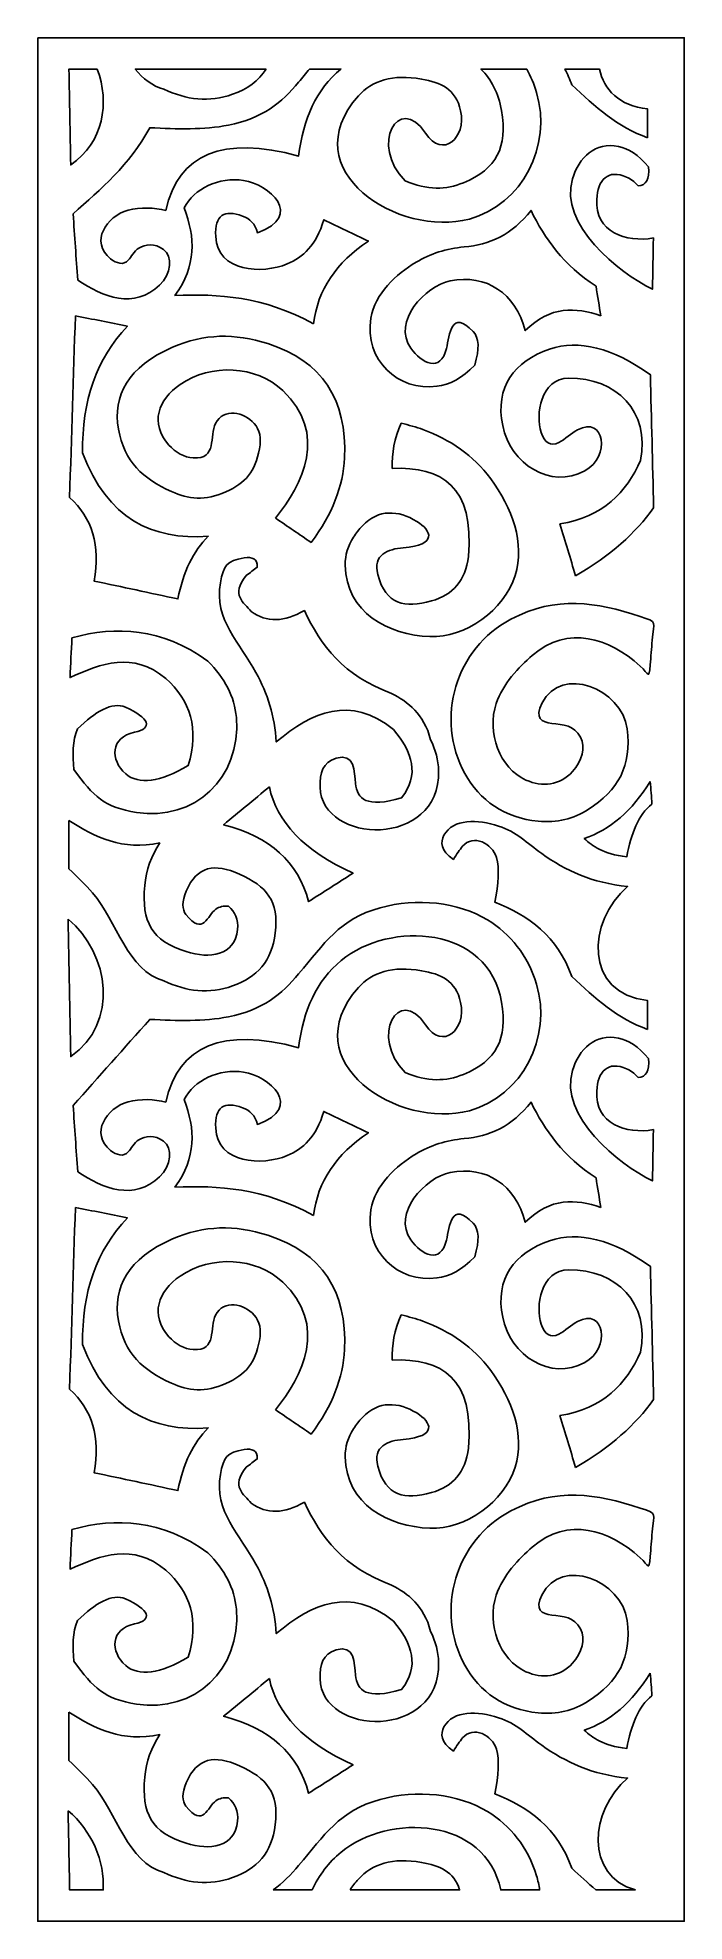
# Model space of a CAD drawing. Header units: centimetres. Extents: x 16.2 to 21.4, y -5.9 to 9.
import ezdxf

# ---------------------------------------------------------------- set-up
doc = ezdxf.new("R2010")
doc.units = ezdxf.units.CM
doc.header["$MEASUREMENT"] = 0
doc.layers.add('layer 1', color=7, linetype='Continuous')

msp = doc.modelspace()

# ---------------------------------------------------------------- linework, layer by layer
at = {"layer": 'layer 1', "color": 250}
for points, knots in [([(16.24366, 9.00077), (16.24366, 9.00077), (21.36186, 9.00077), (21.36186, 9.00077), (21.36186, 9.00077), (21.36186, 9.00077), (21.36186, -5.91307), (21.36186, -5.91307), (21.36186, -5.91307), (21.36186, -5.91307), (16.24366, -5.91307), (16.24366, -5.91307), (16.24366, -5.91307), (16.24366, -5.91307), (16.24366, 9.00077), (16.24366, 9.00077)], [0, 0, 0, 0, 0.2, 0.2, 0.2, 0.2, 0.4, 0.4, 0.4, 0.4, 0.6, 0.6, 0.6, 0.6, 1, 1, 1, 1]), ([(16.71557, 8.75221), (16.81478, 8.48472), (16.76571, 8.17392), (16.5052, 7.99336), (16.5052, 7.99336), (16.5004, 8.24631), (16.49559, 8.49926), (16.49078, 8.75221), (16.49078, 8.75221), (16.49078, 8.75221), (16.71557, 8.75221), (16.71557, 8.75221)], [0, 0, 0, 0, 0.25, 0.25, 0.25, 0.25, 0.5, 0.5, 0.5, 0.5, 1, 1, 1, 1]), ([(17.24039, 7.32349), (17.31342, 7.27315), (17.29968, 7.12886), (17.20815, 7.04063), (17.20815, 7.04063), (17.01119, 6.85077), (16.75784, 6.94489), (16.56029, 7.08192), (16.56029, 7.08192), (16.54822, 7.25646), (16.53614, 7.43099), (16.52405, 7.60553), (16.52405, 7.60553), (16.74313, 7.80283), (16.96836, 7.98901), (17.13108, 8.28808), (17.13108, 8.28808), (17.34827, 8.27619), (17.55893, 8.27055), (17.75273, 8.30809), (17.75273, 8.30809), (18.02655, 8.36112), (18.17471, 8.48952), (18.30924, 8.64776), (18.30924, 8.64776), (18.33983, 8.68375), (18.36839, 8.71861), (18.39594, 8.75221), (18.39594, 8.75221), (18.39594, 8.75221), (18.64354, 8.75221), (18.64354, 8.75221), (18.64354, 8.75221), (18.4491, 8.59141), (18.34587, 8.35862), (18.3089, 8.06368), (18.3089, 8.06368), (17.70837, 8.22634), (17.35805, 8.08297), (17.25793, 7.63358), (17.25793, 7.63358), (17.17005, 7.65413), (17.057, 7.66227), (16.959, 7.63472), (16.959, 7.63472), (16.78991, 7.58718), (16.65271, 7.38314), (16.82049, 7.25027), (16.82049, 7.25027), (16.86602, 7.21421), (16.92192, 7.196), (16.96074, 7.23805), (16.96074, 7.23805), (16.98553, 7.2649), (17.00388, 7.31066), (17.04427, 7.33505), (17.04427, 7.33505), (17.0962, 7.36641), (17.16568, 7.37498), (17.24039, 7.32349)], [0, 0, 0, 0, 0.0625, 0.0625, 0.0625, 0.0625, 0.125, 0.125, 0.125, 0.125, 0.1875, 0.1875, 0.1875, 0.1875, 0.25, 0.25, 0.25, 0.25, 0.3125, 0.3125, 0.3125, 0.3125, 0.375, 0.375, 0.375, 0.375, 0.4375, 0.4375, 0.4375, 0.4375, 0.5, 0.5, 0.5, 0.5, 0.5625, 0.5625, 0.5625, 0.5625, 0.625, 0.625, 0.625, 0.625, 0.6875, 0.6875, 0.6875, 0.6875, 0.75, 0.75, 0.75, 0.75, 0.8125, 0.8125, 0.8125, 0.8125, 0.875, 0.875, 0.875, 0.875, 1, 1, 1, 1]), ([(18.05163, 8.75221), (17.99385, 8.65868), (17.90478, 8.5946), (17.78639, 8.55259), (17.78639, 8.55259), (17.60037, 8.48658), (17.41962, 8.50771), (17.2428, 8.59358), (17.2428, 8.59358), (17.14904, 8.61807), (17.07694, 8.67665), (17.01569, 8.75221), (17.01569, 8.75221), (17.01569, 8.75221), (18.05163, 8.75221), (18.05163, 8.75221)], [0, 0, 0, 0, 0.2, 0.2, 0.2, 0.2, 0.4, 0.4, 0.4, 0.4, 0.6, 0.6, 0.6, 0.6, 1, 1, 1, 1]), ([(20.11493, 8.75221), (20.14651, 8.69541), (20.17262, 8.63368), (20.19227, 8.56717), (20.19227, 8.56717), (20.31694, 8.14497), (20.07932, 7.67927), (19.66026, 7.565), (19.66026, 7.565), (19.10553, 7.41375), (18.25781, 7.94664), (18.78196, 8.53923), (18.78196, 8.53923), (18.89089, 8.66239), (19.05354, 8.71261), (19.28241, 8.67292), (19.28241, 8.67292), (19.43224, 8.64693), (19.55415, 8.59546), (19.59108, 8.4227), (19.59108, 8.4227), (19.63718, 8.207), (19.45114, 8.03801), (19.31241, 8.24524), (19.31241, 8.24524), (19.10015, 8.56229), (18.86985, 8.15312), (19.1515, 7.86733), (19.1515, 7.86733), (19.32591, 7.79201), (19.47785, 7.79553), (19.61461, 7.85234), (19.61461, 7.85234), (19.87726, 7.96145), (19.96391, 8.13197), (19.91499, 8.42363), (19.91499, 8.42363), (19.89185, 8.56162), (19.83333, 8.67029), (19.75231, 8.75221), (19.75231, 8.75221), (19.75231, 8.75221), (20.11493, 8.75221), (20.11493, 8.75221)], [0, 0, 0, 0, 0.08333333, 0.08333333, 0.08333333, 0.08333333, 0.16666667, 0.16666667, 0.16666667, 0.16666667, 0.25, 0.25, 0.25, 0.25, 0.33333333, 0.33333333, 0.33333333, 0.33333333, 0.41666667, 0.41666667, 0.41666667, 0.41666667, 0.5, 0.5, 0.5, 0.5, 0.58333333, 0.58333333, 0.58333333, 0.58333333, 0.66666667, 0.66666667, 0.66666667, 0.66666667, 0.75, 0.75, 0.75, 0.75, 0.83333333, 0.83333333, 0.83333333, 0.83333333, 1, 1, 1, 1]), ([(21.07071, 8.20901), (21.0707, 8.28486), (21.0707, 8.3607), (21.07071, 8.43654), (21.07071, 8.43654), (20.84484, 8.46127), (20.72406, 8.59136), (20.68974, 8.75221), (20.68974, 8.75221), (20.68974, 8.75221), (20.41713, 8.75221), (20.41713, 8.75221), (20.41713, 8.75221), (20.43737, 8.7133), (20.45559, 8.67161), (20.47157, 8.62685), (20.47157, 8.62685), (20.65342, 8.45685), (20.83689, 8.28964), (21.07071, 8.20901)], [0, 0, 0, 0, 0.16666667, 0.16666667, 0.16666667, 0.16666667, 0.33333333, 0.33333333, 0.33333333, 0.33333333, 0.5, 0.5, 0.5, 0.5, 0.66666667, 0.66666667, 0.66666667, 0.66666667, 1, 1, 1, 1]), ([(21.11704, 7.41482), (21.11452, 7.2795), (21.11199, 7.14419), (21.10948, 7.00888), (21.10948, 7.00888), (20.84189, 7.1403), (20.36871, 7.5218), (20.47642, 7.88205), (20.47642, 7.88205), (20.52733, 8.05236), (20.65727, 8.17789), (20.84177, 8.13969), (20.84177, 8.13969), (20.91859, 8.12378), (20.99751, 8.07345), (21.07922, 7.97689), (21.07922, 7.97689), (21.08854, 7.87962), (21.06081, 7.83018), (20.99601, 7.82857), (20.99601, 7.82857), (20.96575, 7.8618), (20.9355, 7.88322), (20.90524, 7.89663), (20.90524, 7.89663), (20.75715, 7.96223), (20.67655, 7.87597), (20.66838, 7.72029), (20.66838, 7.72029), (20.65477, 7.46119), (20.9004, 7.37725), (21.11704, 7.41482)], [0, 0, 0, 0, 0.11111111, 0.11111111, 0.11111111, 0.11111111, 0.22222222, 0.22222222, 0.22222222, 0.22222222, 0.33333333, 0.33333333, 0.33333333, 0.33333333, 0.44444444, 0.44444444, 0.44444444, 0.44444444, 0.55555556, 0.55555556, 0.55555556, 0.55555556, 0.66666667, 0.66666667, 0.66666667, 0.66666667, 0.77777778, 0.77777778, 0.77777778, 0.77777778, 1, 1, 1, 1]), ([(18.42668, 6.73597), (18.46045, 7.00195), (18.60541, 7.22012), (18.86157, 7.39048), (18.86157, 7.39048), (18.74379, 7.44657), (18.62601, 7.50267), (18.50823, 7.55878), (18.50823, 7.55878), (18.44809, 7.35696), (18.34322, 7.26066), (18.21932, 7.20926), (18.21932, 7.20926), (18.02212, 7.12745), (17.66409, 7.14254), (17.65256, 7.42739), (17.65256, 7.42739), (17.64568, 7.59761), (17.71974, 7.64124), (17.86517, 7.58874), (17.86517, 7.58874), (17.92361, 7.56764), (17.96527, 7.52635), (17.98274, 7.45593), (17.98274, 7.45593), (18.35631, 7.5945), (18.0755, 7.83828), (17.87401, 7.86976), (17.87401, 7.86976), (17.67776, 7.90042), (17.47949, 7.80533), (17.40289, 7.65228), (17.40289, 7.65228), (17.49228, 7.42164), (17.50056, 7.191), (17.33041, 6.96037), (17.33041, 6.96037), (17.6749, 6.97198), (18.02638, 6.95478), (18.42668, 6.73597)], [0, 0, 0, 0, 0.09090909, 0.09090909, 0.09090909, 0.09090909, 0.18181818, 0.18181818, 0.18181818, 0.18181818, 0.27272727, 0.27272727, 0.27272727, 0.27272727, 0.36363636, 0.36363636, 0.36363636, 0.36363636, 0.45454545, 0.45454545, 0.45454545, 0.45454545, 0.54545455, 0.54545455, 0.54545455, 0.54545455, 0.63636364, 0.63636364, 0.63636364, 0.63636364, 0.72727273, 0.72727273, 0.72727273, 0.72727273, 0.81818182, 0.81818182, 0.81818182, 0.81818182, 1, 1, 1, 1]), ([(20.701, 6.79811), (20.68839, 6.87617), (20.67578, 6.95423), (20.66317, 7.0323), (20.66317, 7.0323), (20.40829, 7.20038), (20.25538, 7.40792), (20.14879, 7.6334), (20.14879, 7.6334), (19.99858, 7.44023), (19.81746, 7.35937), (19.61851, 7.34353), (19.61851, 7.34353), (19.4795, 7.33247), (19.35206, 7.29005), (19.23835, 7.2229), (19.23835, 7.2229), (19.07801, 7.12823), (18.91571, 6.97583), (18.88168, 6.77957), (18.88168, 6.77957), (18.82464, 6.45065), (19.09831, 6.19856), (19.4037, 6.24061), (19.4037, 6.24061), (19.5033, 6.25432), (19.60289, 6.30165), (19.70249, 6.40778), (19.70249, 6.40778), (19.74238, 6.53626), (19.7383, 6.6254), (19.69023, 6.67521), (19.69023, 6.67521), (19.51646, 6.85528), (19.50393, 6.64805), (19.47906, 6.54103), (19.47906, 6.54103), (19.43331, 6.34418), (19.2826, 6.4219), (19.19722, 6.54199), (19.19722, 6.54199), (19.04776, 6.75223), (19.30946, 7.03596), (19.50873, 7.07499), (19.50873, 7.07499), (19.79776, 7.13161), (20.02315, 6.9779), (20.1034, 6.68101), (20.1034, 6.68101), (20.30261, 6.87923), (20.5018, 6.86799), (20.701, 6.79811)], [0, 0, 0, 0, 0.07142857, 0.07142857, 0.07142857, 0.07142857, 0.14285714, 0.14285714, 0.14285714, 0.14285714, 0.21428571, 0.21428571, 0.21428571, 0.21428571, 0.28571429, 0.28571429, 0.28571429, 0.28571429, 0.35714286, 0.35714286, 0.35714286, 0.35714286, 0.42857143, 0.42857143, 0.42857143, 0.42857143, 0.5, 0.5, 0.5, 0.5, 0.57142857, 0.57142857, 0.57142857, 0.57142857, 0.64285714, 0.64285714, 0.64285714, 0.64285714, 0.71428571, 0.71428571, 0.71428571, 0.71428571, 0.78571429, 0.78571429, 0.78571429, 0.78571429, 0.85714286, 0.85714286, 0.85714286, 0.85714286, 1, 1, 1, 1]), ([(16.54204, 6.79908), (16.67925, 6.77154), (16.81646, 6.744), (16.95367, 6.71647), (16.95367, 6.71647), (16.71095, 6.46124), (16.5928, 6.12691), (16.59921, 5.71346), (16.59921, 5.71346), (16.79455, 5.19032), (17.1495, 5.02197), (17.59399, 5.05266), (17.59399, 5.05266), (17.47562, 4.9369), (17.39559, 4.77169), (17.35387, 4.55705), (17.35387, 4.55705), (17.13281, 4.60425), (16.91175, 4.65145), (16.69068, 4.69865), (16.69068, 4.69865), (16.74088, 4.97825), (16.67609, 5.19852), (16.4963, 5.35946), (16.4963, 5.35946), (16.51155, 5.83933), (16.5268, 6.3192), (16.54204, 6.79908)], [0, 0, 0, 0, 0.125, 0.125, 0.125, 0.125, 0.25, 0.25, 0.25, 0.25, 0.375, 0.375, 0.375, 0.375, 0.5, 0.5, 0.5, 0.5, 0.625, 0.625, 0.625, 0.625, 0.75, 0.75, 0.75, 0.75, 1, 1, 1, 1]), ([(18.12529, 5.19701), (18.21948, 5.13294), (18.31367, 5.06887), (18.40785, 5.00481), (18.40785, 5.00481), (18.57777, 5.22779), (18.66099, 5.45078), (18.67204, 5.67376), (18.67204, 5.67376), (18.69493, 6.13608), (18.49196, 6.44235), (18.06561, 6.57815), (18.06561, 6.57815), (17.80001, 6.66275), (17.56346, 6.65791), (17.30957, 6.54905), (17.30957, 6.54905), (16.95968, 6.39902), (16.8355, 6.15995), (16.88296, 5.90197), (16.88296, 5.90197), (16.93081, 5.64186), (17.07528, 5.5096), (17.30375, 5.40644), (17.30375, 5.40644), (17.43299, 5.34809), (17.57184, 5.33102), (17.7316, 5.40391), (17.7316, 5.40391), (17.8922, 5.47718), (17.96457, 5.56321), (17.99913, 5.74548), (17.99913, 5.74548), (18.01524, 5.8304), (18.00125, 5.89758), (17.95717, 5.947), (17.95717, 5.947), (17.87738, 6.03647), (17.71611, 6.07291), (17.6508, 5.94646), (17.6508, 5.94646), (17.60018, 5.84842), (17.66858, 5.66249), (17.47405, 5.67284), (17.47405, 5.67284), (17.40662, 5.67643), (17.33358, 5.71799), (17.28279, 5.77564), (17.28279, 5.77564), (17.12908, 5.95014), (17.19646, 6.13514), (17.37191, 6.25565), (17.37191, 6.25565), (17.61599, 6.42332), (17.9723, 6.40642), (18.18416, 6.20643), (18.18416, 6.20643), (18.54022, 5.87031), (18.34603, 5.46075), (18.12529, 5.19701)], [0, 0, 0, 0, 0.0625, 0.0625, 0.0625, 0.0625, 0.125, 0.125, 0.125, 0.125, 0.1875, 0.1875, 0.1875, 0.1875, 0.25, 0.25, 0.25, 0.25, 0.3125, 0.3125, 0.3125, 0.3125, 0.375, 0.375, 0.375, 0.375, 0.4375, 0.4375, 0.4375, 0.4375, 0.5, 0.5, 0.5, 0.5, 0.5625, 0.5625, 0.5625, 0.5625, 0.625, 0.625, 0.625, 0.625, 0.6875, 0.6875, 0.6875, 0.6875, 0.75, 0.75, 0.75, 0.75, 0.8125, 0.8125, 0.8125, 0.8125, 0.875, 0.875, 0.875, 0.875, 1, 1, 1, 1]), ([(20.50126, 4.74083), (20.46007, 4.87733), (20.41887, 5.01383), (20.37767, 5.15033), (20.37767, 5.15033), (20.71956, 5.20687), (20.9033, 5.39943), (21.01515, 5.65381), (21.01515, 5.65381), (21.09358, 6.04147), (20.82161, 6.30853), (20.4475, 6.30554), (20.4475, 6.30554), (20.33643, 6.30466), (20.26883, 6.23104), (20.236, 6.13924), (20.236, 6.13924), (20.17332, 5.96401), (20.23739, 5.72254), (20.36777, 5.79445), (20.36777, 5.79445), (20.41612, 5.82111), (20.46952, 5.86954), (20.51601, 5.89499), (20.51601, 5.89499), (20.73288, 6.01373), (20.77959, 5.68169), (20.57423, 5.57118), (20.57423, 5.57118), (20.30133, 5.42432), (19.98684, 5.62341), (19.92411, 5.92944), (19.92411, 5.92944), (19.86131, 6.23587), (20.01546, 6.4391), (20.29605, 6.5347), (20.29605, 6.5347), (20.52638, 6.61317), (20.7921, 6.54555), (21.0932, 6.33182), (21.0932, 6.33182), (21.10187, 5.98051), (21.11055, 5.62919), (21.11922, 5.27788), (21.11922, 5.27788), (20.97612, 5.08032), (20.77852, 4.89883), (20.50126, 4.74083)], [0, 0, 0, 0, 0.07692308, 0.07692308, 0.07692308, 0.07692308, 0.15384615, 0.15384615, 0.15384615, 0.15384615, 0.23076923, 0.23076923, 0.23076923, 0.23076923, 0.30769231, 0.30769231, 0.30769231, 0.30769231, 0.38461538, 0.38461538, 0.38461538, 0.38461538, 0.46153846, 0.46153846, 0.46153846, 0.46153846, 0.53846154, 0.53846154, 0.53846154, 0.53846154, 0.61538462, 0.61538462, 0.61538462, 0.61538462, 0.69230769, 0.69230769, 0.69230769, 0.69230769, 0.76923077, 0.76923077, 0.76923077, 0.76923077, 0.84615385, 0.84615385, 0.84615385, 0.84615385, 1, 1, 1, 1]), ([(19.0492, 5.58981), (19.04799, 5.70924), (19.06475, 5.82866), (19.12103, 5.9481), (19.12103, 5.9481), (19.18018, 5.93319), (19.23835, 5.91873), (19.29309, 5.89809), (19.29309, 5.89809), (19.50833, 5.81692), (19.69021, 5.69737), (19.82917, 5.50909), (19.82917, 5.50909), (19.99926, 5.27865), (20.10291, 4.99604), (20.02302, 4.74296), (20.02302, 4.74296), (19.93577, 4.46655), (19.62819, 4.24748), (19.34848, 4.25876), (19.34848, 4.25876), (19.01905, 4.27203), (18.68424, 4.44754), (18.67797, 4.82503), (18.67797, 4.82503), (18.67664, 4.90558), (18.69939, 4.97801), (18.7429, 5.04613), (18.7429, 5.04613), (18.76267, 5.0771), (18.78674, 5.10718), (18.81477, 5.13673), (18.81477, 5.13673), (18.94104, 5.26978), (19.09872, 5.26022), (19.24344, 5.17138), (19.24344, 5.17138), (19.36409, 5.09731), (19.4103, 4.98575), (19.13773, 4.96232), (19.13773, 4.96232), (19.01762, 4.95199), (18.8937, 4.90823), (18.93539, 4.75031), (18.93539, 4.75031), (18.99912, 4.50896), (19.1485, 4.48274), (19.36164, 4.54133), (19.36164, 4.54133), (19.53149, 4.58803), (19.62886, 4.70484), (19.65377, 4.89176), (19.65377, 4.89176), (19.70025, 5.44715), (19.44362, 5.60811), (19.0492, 5.58981)], [0, 0, 0, 0, 0.06666667, 0.06666667, 0.06666667, 0.06666667, 0.13333333, 0.13333333, 0.13333333, 0.13333333, 0.2, 0.2, 0.2, 0.2, 0.26666667, 0.26666667, 0.26666667, 0.26666667, 0.33333333, 0.33333333, 0.33333333, 0.33333333, 0.4, 0.4, 0.4, 0.4, 0.46666667, 0.46666667, 0.46666667, 0.46666667, 0.53333333, 0.53333333, 0.53333333, 0.53333333, 0.6, 0.6, 0.6, 0.6, 0.66666667, 0.66666667, 0.66666667, 0.66666667, 0.73333333, 0.73333333, 0.73333333, 0.73333333, 0.8, 0.8, 0.8, 0.8, 0.86666667, 0.86666667, 0.86666667, 0.86666667, 1, 1, 1, 1]), ([(18.60542, 3.29602), (18.49969, 3.26355), (18.47529, 3.17685), (18.47843, 3.06718), (18.47843, 3.06718), (18.49147, 2.61185), (19.42884, 2.58043), (19.41716, 3.19611), (19.41716, 3.19611), (19.41556, 3.28064), (19.39204, 3.36194), (19.35415, 3.44112), (19.35415, 3.44112), (19.29912, 3.65079), (19.17675, 3.73885), (19.04476, 3.80953), (19.04476, 3.80953), (18.6666, 3.94553), (18.48331, 4.18984), (18.35459, 4.46448), (18.35459, 4.46448), (18.19528, 4.37274), (18.05513, 4.37001), (17.93414, 4.45629), (17.93414, 4.45629), (17.87492, 4.53071), (17.76972, 4.58402), (17.89447, 4.74283), (17.89447, 4.74283), (17.92356, 4.76466), (17.95265, 4.78649), (17.98174, 4.80833), (17.98174, 4.80833), (17.98476, 4.87719), (17.94176, 4.89177), (17.87739, 4.88114), (17.87739, 4.88114), (17.74046, 4.85855), (17.71571, 4.82691), (17.69011, 4.68494), (17.69011, 4.68494), (17.6372, 4.3915), (17.84672, 4.20479), (17.97119, 3.97491), (17.97119, 3.97491), (18.06143, 3.80826), (18.12127, 3.62765), (18.13246, 3.42474), (18.13246, 3.42474), (18.418, 3.66673), (18.71639, 3.79604), (19.06062, 3.52299), (19.06062, 3.52299), (19.21009, 3.34288), (19.26791, 3.16277), (19.12409, 2.98265), (19.12409, 2.98265), (18.84589, 2.89926), (18.77173, 2.97379), (18.75949, 3.09624), (18.75949, 3.09624), (18.75012, 3.19015), (18.75302, 3.34135), (18.60542, 3.29602)], [0, 0, 0, 0, 0.05882353, 0.05882353, 0.05882353, 0.05882353, 0.11764706, 0.11764706, 0.11764706, 0.11764706, 0.17647059, 0.17647059, 0.17647059, 0.17647059, 0.23529412, 0.23529412, 0.23529412, 0.23529412, 0.29411765, 0.29411765, 0.29411765, 0.29411765, 0.35294118, 0.35294118, 0.35294118, 0.35294118, 0.41176471, 0.41176471, 0.41176471, 0.41176471, 0.47058824, 0.47058824, 0.47058824, 0.47058824, 0.52941176, 0.52941176, 0.52941176, 0.52941176, 0.58823529, 0.58823529, 0.58823529, 0.58823529, 0.64705882, 0.64705882, 0.64705882, 0.64705882, 0.70588235, 0.70588235, 0.70588235, 0.70588235, 0.76470588, 0.76470588, 0.76470588, 0.76470588, 0.82352941, 0.82352941, 0.82352941, 0.82352941, 0.88235294, 0.88235294, 0.88235294, 0.88235294, 1, 1, 1, 1]), ([(21.01147, 4.0258), (20.76639, 4.24704), (20.44284, 4.35397), (20.15877, 4.10983), (20.15877, 4.10983), (20.05185, 4.01793), (19.92431, 3.88203), (19.87353, 3.73005), (19.87353, 3.73005), (19.79553, 3.4966), (19.89871, 3.21848), (20.10852, 3.12309), (20.10852, 3.12309), (20.23613, 3.06508), (20.37728, 3.07981), (20.47711, 3.19018), (20.47711, 3.19018), (20.55238, 3.27342), (20.58148, 3.3806), (20.54005, 3.4617), (20.54005, 3.4617), (20.49015, 3.5594), (20.40285, 3.55837), (20.31228, 3.57187), (20.31228, 3.57187), (20.23617, 3.58322), (20.17221, 3.6106), (20.23548, 3.73413), (20.23548, 3.73413), (20.38894, 4.03378), (20.8673, 3.84841), (20.90897, 3.52864), (20.90897, 3.52864), (20.94706, 3.23641), (20.83799, 3.03764), (20.60046, 2.88919), (20.60046, 2.88919), (20.48452, 2.81674), (20.35404, 2.78182), (20.20418, 2.79688), (20.20418, 2.79688), (19.9428, 2.82314), (19.73956, 2.96258), (19.62446, 3.17364), (19.62446, 3.17364), (19.3861, 3.61075), (19.55074, 4.16642), (19.98978, 4.39666), (19.98978, 4.39666), (20.35011, 4.58562), (20.66411, 4.53222), (21.01163, 4.4188), (21.01163, 4.4188), (21.15571, 4.37179), (21.12056, 4.38091), (21.10793, 4.22969), (21.10793, 4.22969), (21.10248, 4.16446), (21.09703, 4.09923), (21.09158, 4.03401), (21.09158, 4.03401), (21.08153, 3.91352), (21.08342, 3.96085), (21.01147, 4.0258)], [0, 0, 0, 0, 0.05882353, 0.05882353, 0.05882353, 0.05882353, 0.11764706, 0.11764706, 0.11764706, 0.11764706, 0.17647059, 0.17647059, 0.17647059, 0.17647059, 0.23529412, 0.23529412, 0.23529412, 0.23529412, 0.29411765, 0.29411765, 0.29411765, 0.29411765, 0.35294118, 0.35294118, 0.35294118, 0.35294118, 0.41176471, 0.41176471, 0.41176471, 0.41176471, 0.47058824, 0.47058824, 0.47058824, 0.47058824, 0.52941176, 0.52941176, 0.52941176, 0.52941176, 0.58823529, 0.58823529, 0.58823529, 0.58823529, 0.64705882, 0.64705882, 0.64705882, 0.64705882, 0.70588235, 0.70588235, 0.70588235, 0.70588235, 0.76470588, 0.76470588, 0.76470588, 0.76470588, 0.82352941, 0.82352941, 0.82352941, 0.82352941, 0.88235294, 0.88235294, 0.88235294, 0.88235294, 1, 1, 1, 1]), ([(16.5146, 4.24915), (16.86626, 4.34551), (17.22312, 4.32924), (17.59141, 4.06521), (17.59141, 4.06521), (17.72276, 3.9303), (17.80264, 3.78277), (17.81624, 3.61819), (17.81624, 3.61819), (17.85598, 3.13717), (17.4821, 2.7949), (17.02615, 2.86632), (17.02615, 2.86632), (16.77699, 2.90535), (16.68344, 2.99262), (16.52945, 3.20686), (16.52945, 3.20686), (16.52058, 3.32062), (16.51797, 3.43222), (16.55916, 3.52874), (16.55916, 3.52874), (16.6983, 3.66317), (16.83131, 3.74689), (16.93899, 3.69932), (16.93899, 3.69932), (17.12776, 3.61591), (17.15903, 3.53193), (17.01016, 3.50141), (17.01016, 3.50141), (16.81977, 3.46237), (16.81481, 3.27993), (16.94024, 3.17251), (16.94024, 3.17251), (17.04453, 3.08319), (17.2096, 3.10486), (17.43546, 3.23751), (17.43546, 3.23751), (17.5262, 3.53124), (17.44913, 3.75365), (17.25723, 3.92726), (17.25723, 3.92726), (16.99372, 4.14581), (16.74648, 4.04551), (16.49975, 3.93493), (16.49975, 3.93493), (16.5047, 4.03966), (16.50965, 4.1444), (16.5146, 4.24915)], [0, 0, 0, 0, 0.07692308, 0.07692308, 0.07692308, 0.07692308, 0.15384615, 0.15384615, 0.15384615, 0.15384615, 0.23076923, 0.23076923, 0.23076923, 0.23076923, 0.30769231, 0.30769231, 0.30769231, 0.30769231, 0.38461538, 0.38461538, 0.38461538, 0.38461538, 0.46153846, 0.46153846, 0.46153846, 0.46153846, 0.53846154, 0.53846154, 0.53846154, 0.53846154, 0.61538462, 0.61538462, 0.61538462, 0.61538462, 0.69230769, 0.69230769, 0.69230769, 0.69230769, 0.76923077, 0.76923077, 0.76923077, 0.76923077, 0.84615385, 0.84615385, 0.84615385, 0.84615385, 1, 1, 1, 1]), ([(18.07748, 3.06862), (18.1361, 2.79311), (18.34986, 2.56334), (18.73949, 2.38542), (18.73949, 2.38542), (18.62226, 2.3107), (18.50503, 2.23598), (18.3878, 2.16125), (18.3878, 2.16125), (18.30555, 2.47388), (18.08143, 2.67671), (17.71544, 2.76972), (17.71544, 2.76972), (17.83612, 2.86936), (17.9568, 2.96899), (18.07748, 3.06862)], [0, 0, 0, 0, 0.2, 0.2, 0.2, 0.2, 0.4, 0.4, 0.4, 0.4, 0.6, 0.6, 0.6, 0.6, 1, 1, 1, 1]), ([(21.09231, 3.11078), (21.09686, 3.05132), (21.10141, 2.99186), (21.10596, 2.9324), (21.10596, 2.9324), (20.99831, 2.84949), (20.9407, 2.69772), (20.90583, 2.51463), (20.90583, 2.51463), (20.71753, 2.53958), (20.63578, 2.59751), (20.56924, 2.66015), (20.56924, 2.66015), (20.77392, 2.729), (20.94828, 2.87921), (21.09231, 3.11078)], [0, 0, 0, 0, 0.2, 0.2, 0.2, 0.2, 0.4, 0.4, 0.4, 0.4, 0.6, 0.6, 0.6, 0.6, 1, 1, 1, 1]), ([(16.49144, 2.80332), (16.69852, 2.67053), (16.91636, 2.56218), (17.20955, 2.62491), (17.20955, 2.62491), (17.14358, 2.52474), (17.10187, 2.41319), (17.09072, 2.28731), (17.09072, 2.28731), (17.06527, 1.99995), (17.14367, 1.85217), (17.41985, 1.76464), (17.41985, 1.76464), (17.60415, 1.70623), (17.80297, 1.72974), (17.82533, 1.9395), (17.82533, 1.9395), (17.83395, 2.02037), (17.80449, 2.07871), (17.75479, 2.12399), (17.75479, 2.12399), (17.71414, 2.12733), (17.68052, 2.11977), (17.65396, 2.1013), (17.65396, 2.1013), (17.5881, 2.0555), (17.554, 1.88054), (17.41705, 2.05941), (17.41705, 2.05941), (17.38574, 2.10031), (17.38345, 2.15994), (17.4197, 2.24442), (17.4197, 2.24442), (17.50505, 2.44331), (17.6447, 2.46681), (17.84074, 2.37763), (17.84074, 2.37763), (18.05456, 2.28035), (18.15581, 2.1694), (18.12371, 1.91127), (18.12371, 1.91127), (18.09625, 1.69044), (17.98088, 1.56187), (17.78639, 1.49286), (17.78639, 1.49286), (17.60037, 1.42684), (17.41962, 1.44798), (17.2428, 1.53385), (17.2428, 1.53385), (16.95469, 1.60908), (16.87103, 2.0061), (16.67885, 2.22906), (16.67885, 2.22906), (16.62161, 2.29547), (16.5589, 2.35867), (16.49144, 2.41905), (16.49144, 2.41905), (16.49144, 2.54715), (16.49144, 2.67524), (16.49144, 2.80332)], [0, 0, 0, 0, 0.0625, 0.0625, 0.0625, 0.0625, 0.125, 0.125, 0.125, 0.125, 0.1875, 0.1875, 0.1875, 0.1875, 0.25, 0.25, 0.25, 0.25, 0.3125, 0.3125, 0.3125, 0.3125, 0.375, 0.375, 0.375, 0.375, 0.4375, 0.4375, 0.4375, 0.4375, 0.5, 0.5, 0.5, 0.5, 0.5625, 0.5625, 0.5625, 0.5625, 0.625, 0.625, 0.625, 0.625, 0.6875, 0.6875, 0.6875, 0.6875, 0.75, 0.75, 0.75, 0.75, 0.8125, 0.8125, 0.8125, 0.8125, 0.875, 0.875, 0.875, 0.875, 1, 1, 1, 1]), ([(21.07071, 1.14928), (21.0707, 1.22513), (21.0707, 1.30097), (21.07071, 1.37681), (21.07071, 1.37681), (20.57094, 1.43154), (20.58555, 2.00202), (20.91323, 2.2804), (20.91323, 2.2804), (20.63534, 2.30741), (20.42039, 2.4075), (20.23368, 2.54036), (20.23368, 2.54036), (20.11358, 2.62582), (20.03415, 2.71229), (19.89018, 2.75907), (19.89018, 2.75907), (19.72978, 2.8112), (19.53054, 2.8199), (19.45947, 2.68543), (19.45947, 2.68543), (19.43049, 2.6306), (19.43191, 2.5644), (19.53372, 2.49492), (19.53372, 2.49492), (19.56061, 2.53449), (19.58357, 2.57124), (19.60696, 2.59886), (19.60696, 2.59886), (19.69198, 2.69918), (19.84224, 2.62002), (19.87472, 2.51015), (19.87472, 2.51015), (19.89977, 2.42541), (19.8907, 2.30253), (19.86128, 2.15689), (19.86128, 2.15689), (20.1299, 2.04999), (20.35748, 1.88663), (20.47157, 1.56711), (20.47157, 1.56711), (20.65342, 1.39711), (20.83689, 1.22991), (21.07071, 1.14928)], [0, 0, 0, 0, 0.08333333, 0.08333333, 0.08333333, 0.08333333, 0.16666667, 0.16666667, 0.16666667, 0.16666667, 0.25, 0.25, 0.25, 0.25, 0.33333333, 0.33333333, 0.33333333, 0.33333333, 0.41666667, 0.41666667, 0.41666667, 0.41666667, 0.5, 0.5, 0.5, 0.5, 0.58333333, 0.58333333, 0.58333333, 0.58333333, 0.66666667, 0.66666667, 0.66666667, 0.66666667, 0.75, 0.75, 0.75, 0.75, 0.83333333, 0.83333333, 0.83333333, 0.83333333, 1, 1, 1, 1]), ([(17.24039, 0.26376), (17.31342, 0.21342), (17.29968, 0.06913), (17.20815, -0.0191), (17.20815, -0.0191), (17.01119, -0.20896), (16.75784, -0.11484), (16.56029, 0.02219), (16.56029, 0.02219), (16.54822, 0.19672), (16.53614, 0.37126), (16.52405, 0.5458), (16.52405, 0.5458), (16.7264, 0.77331), (16.92874, 1.00083), (17.13108, 1.22835), (17.13108, 1.22835), (17.34827, 1.21645), (17.55893, 1.21082), (17.75273, 1.24836), (17.75273, 1.24836), (18.02655, 1.30138), (18.17471, 1.42979), (18.30924, 1.58803), (18.30924, 1.58803), (18.51445, 1.82941), (18.62849, 2.02079), (18.95558, 2.11181), (18.95558, 2.11181), (19.24211, 2.19155), (19.57225, 2.15808), (19.80478, 2.01524), (19.80478, 2.01524), (19.98287, 1.90584), (20.12522, 1.73448), (20.19227, 1.50744), (20.19227, 1.50744), (20.31694, 1.08524), (20.07932, 0.61954), (19.66026, 0.50527), (19.66026, 0.50527), (19.10553, 0.35402), (18.25781, 0.88691), (18.78196, 1.4795), (18.78196, 1.4795), (18.89089, 1.60266), (19.05354, 1.65288), (19.28241, 1.61319), (19.28241, 1.61319), (19.43224, 1.5872), (19.55415, 1.53573), (19.59108, 1.36297), (19.59108, 1.36297), (19.63718, 1.14727), (19.45114, 0.97828), (19.31241, 1.18551), (19.31241, 1.18551), (19.10015, 1.50256), (18.86985, 1.09339), (19.1515, 0.8076), (19.1515, 0.8076), (19.32591, 0.73228), (19.47785, 0.73579), (19.61461, 0.7926), (19.61461, 0.7926), (19.87726, 0.90171), (19.96391, 1.07224), (19.91499, 1.36389), (19.91499, 1.36389), (19.81347, 1.96924), (19.03278, 2.01199), (18.64591, 1.69445), (18.64591, 1.69445), (18.44993, 1.53359), (18.34602, 1.30009), (18.3089, 1.00395), (18.3089, 1.00395), (17.70837, 1.16661), (17.35805, 1.02324), (17.25793, 0.57385), (17.25793, 0.57385), (17.17005, 0.5944), (17.057, 0.60254), (16.959, 0.57498), (16.959, 0.57498), (16.78991, 0.52745), (16.65271, 0.32341), (16.82049, 0.19053), (16.82049, 0.19053), (16.86602, 0.15448), (16.92192, 0.13627), (16.96074, 0.17832), (16.96074, 0.17832), (16.98553, 0.20516), (17.00388, 0.25093), (17.04427, 0.27532), (17.04427, 0.27532), (17.0962, 0.30668), (17.16568, 0.31525), (17.24039, 0.26376)], [0, 0, 0, 0, 0.03846154, 0.03846154, 0.03846154, 0.03846154, 0.07692308, 0.07692308, 0.07692308, 0.07692308, 0.11538462, 0.11538462, 0.11538462, 0.11538462, 0.15384615, 0.15384615, 0.15384615, 0.15384615, 0.19230769, 0.19230769, 0.19230769, 0.19230769, 0.23076923, 0.23076923, 0.23076923, 0.23076923, 0.26923077, 0.26923077, 0.26923077, 0.26923077, 0.30769231, 0.30769231, 0.30769231, 0.30769231, 0.34615385, 0.34615385, 0.34615385, 0.34615385, 0.38461538, 0.38461538, 0.38461538, 0.38461538, 0.42307692, 0.42307692, 0.42307692, 0.42307692, 0.46153846, 0.46153846, 0.46153846, 0.46153846, 0.5, 0.5, 0.5, 0.5, 0.53846154, 0.53846154, 0.53846154, 0.53846154, 0.57692308, 0.57692308, 0.57692308, 0.57692308, 0.61538462, 0.61538462, 0.61538462, 0.61538462, 0.65384615, 0.65384615, 0.65384615, 0.65384615, 0.69230769, 0.69230769, 0.69230769, 0.69230769, 0.73076923, 0.73076923, 0.73076923, 0.73076923, 0.76923077, 0.76923077, 0.76923077, 0.76923077, 0.80769231, 0.80769231, 0.80769231, 0.80769231, 0.84615385, 0.84615385, 0.84615385, 0.84615385, 0.88461538, 0.88461538, 0.88461538, 0.88461538, 0.92307692, 0.92307692, 0.92307692, 0.92307692, 1, 1, 1, 1]), ([(16.48452, 2.02248), (16.81441, 1.74536), (16.88794, 1.19892), (16.5052, 0.93363), (16.5052, 0.93363), (16.49831, 1.29658), (16.49141, 1.65953), (16.48452, 2.02248)], [0, 0, 0, 0, 0.33333333, 0.33333333, 0.33333333, 0.33333333, 1, 1, 1, 1]), ([(21.11704, 0.35509), (21.11452, 0.21977), (21.11199, 0.08446), (21.10948, -0.05085), (21.10948, -0.05085), (20.84189, 0.08056), (20.36871, 0.46207), (20.47642, 0.82232), (20.47642, 0.82232), (20.52733, 0.99263), (20.65727, 1.11815), (20.84177, 1.07996), (20.84177, 1.07996), (20.91859, 1.06405), (20.99751, 1.01372), (21.07922, 0.91716), (21.07922, 0.91716), (21.08854, 0.81989), (21.06081, 0.77045), (20.99601, 0.76884), (20.99601, 0.76884), (20.96575, 0.80207), (20.9355, 0.82349), (20.90524, 0.8369), (20.90524, 0.8369), (20.75715, 0.9025), (20.67655, 0.81624), (20.66838, 0.66056), (20.66838, 0.66056), (20.65477, 0.40146), (20.9004, 0.31752), (21.11704, 0.35509)], [0, 0, 0, 0, 0.11111111, 0.11111111, 0.11111111, 0.11111111, 0.22222222, 0.22222222, 0.22222222, 0.22222222, 0.33333333, 0.33333333, 0.33333333, 0.33333333, 0.44444444, 0.44444444, 0.44444444, 0.44444444, 0.55555556, 0.55555556, 0.55555556, 0.55555556, 0.66666667, 0.66666667, 0.66666667, 0.66666667, 0.77777778, 0.77777778, 0.77777778, 0.77777778, 1, 1, 1, 1]), ([(18.42668, -0.32376), (18.46045, -0.05778), (18.60541, 0.16039), (18.86157, 0.33074), (18.86157, 0.33074), (18.74379, 0.38684), (18.62601, 0.44294), (18.50823, 0.49905), (18.50823, 0.49905), (18.44809, 0.29723), (18.34322, 0.20093), (18.21932, 0.14952), (18.21932, 0.14952), (18.02212, 0.06772), (17.66409, 0.08281), (17.65256, 0.36765), (17.65256, 0.36765), (17.64568, 0.53788), (17.71974, 0.5815), (17.86517, 0.529), (17.86517, 0.529), (17.92361, 0.5079), (17.96527, 0.46662), (17.98274, 0.3962), (17.98274, 0.3962), (18.35631, 0.53476), (18.0755, 0.77855), (17.87401, 0.81003), (17.87401, 0.81003), (17.67776, 0.84069), (17.47949, 0.74559), (17.40289, 0.59255), (17.40289, 0.59255), (17.49228, 0.36191), (17.50056, 0.13127), (17.33041, -0.09936), (17.33041, -0.09936), (17.6749, -0.08775), (18.02638, -0.10495), (18.42668, -0.32376)], [0, 0, 0, 0, 0.09090909, 0.09090909, 0.09090909, 0.09090909, 0.18181818, 0.18181818, 0.18181818, 0.18181818, 0.27272727, 0.27272727, 0.27272727, 0.27272727, 0.36363636, 0.36363636, 0.36363636, 0.36363636, 0.45454545, 0.45454545, 0.45454545, 0.45454545, 0.54545455, 0.54545455, 0.54545455, 0.54545455, 0.63636364, 0.63636364, 0.63636364, 0.63636364, 0.72727273, 0.72727273, 0.72727273, 0.72727273, 0.81818182, 0.81818182, 0.81818182, 0.81818182, 1, 1, 1, 1]), ([(20.701, -0.26163), (20.68839, -0.18356), (20.67578, -0.1055), (20.66317, -0.02743), (20.66317, -0.02743), (20.40829, 0.14065), (20.25538, 0.34819), (20.14879, 0.57367), (20.14879, 0.57367), (19.99858, 0.3805), (19.81746, 0.29964), (19.61851, 0.2838), (19.61851, 0.2838), (19.4795, 0.27274), (19.35206, 0.23032), (19.23835, 0.16317), (19.23835, 0.16317), (19.07801, 0.0685), (18.91571, -0.0839), (18.88168, -0.28016), (18.88168, -0.28016), (18.82464, -0.60908), (19.09831, -0.86118), (19.4037, -0.81913), (19.4037, -0.81913), (19.5033, -0.80541), (19.60289, -0.75808), (19.70249, -0.65195), (19.70249, -0.65195), (19.74238, -0.52347), (19.7383, -0.43433), (19.69023, -0.38452), (19.69023, -0.38452), (19.51646, -0.20445), (19.50393, -0.41168), (19.47906, -0.5187), (19.47906, -0.5187), (19.43331, -0.71555), (19.2826, -0.63784), (19.19722, -0.51774), (19.19722, -0.51774), (19.04776, -0.3075), (19.30946, -0.02378), (19.50873, 0.01526), (19.50873, 0.01526), (19.79776, 0.07188), (20.02315, -0.08183), (20.1034, -0.37872), (20.1034, -0.37872), (20.30261, -0.18051), (20.5018, -0.19174), (20.701, -0.26163)], [0, 0, 0, 0, 0.07142857, 0.07142857, 0.07142857, 0.07142857, 0.14285714, 0.14285714, 0.14285714, 0.14285714, 0.21428571, 0.21428571, 0.21428571, 0.21428571, 0.28571429, 0.28571429, 0.28571429, 0.28571429, 0.35714286, 0.35714286, 0.35714286, 0.35714286, 0.42857143, 0.42857143, 0.42857143, 0.42857143, 0.5, 0.5, 0.5, 0.5, 0.57142857, 0.57142857, 0.57142857, 0.57142857, 0.64285714, 0.64285714, 0.64285714, 0.64285714, 0.71428571, 0.71428571, 0.71428571, 0.71428571, 0.78571429, 0.78571429, 0.78571429, 0.78571429, 0.85714286, 0.85714286, 0.85714286, 0.85714286, 1, 1, 1, 1]), ([(16.54204, -0.26066), (16.67925, -0.28819), (16.81646, -0.31573), (16.95367, -0.34326), (16.95367, -0.34326), (16.71095, -0.59849), (16.5928, -0.93283), (16.59921, -1.34627), (16.59921, -1.34627), (16.79455, -1.86941), (17.1495, -2.03776), (17.59399, -2.00707), (17.59399, -2.00707), (17.47562, -2.12283), (17.39559, -2.28804), (17.35387, -2.50268), (17.35387, -2.50268), (17.13281, -2.45548), (16.91175, -2.40828), (16.69068, -2.36108), (16.69068, -2.36108), (16.74088, -2.08148), (16.67609, -1.86121), (16.4963, -1.70027), (16.4963, -1.70027), (16.51155, -1.2204), (16.5268, -0.74053), (16.54204, -0.26066)], [0, 0, 0, 0, 0.125, 0.125, 0.125, 0.125, 0.25, 0.25, 0.25, 0.25, 0.375, 0.375, 0.375, 0.375, 0.5, 0.5, 0.5, 0.5, 0.625, 0.625, 0.625, 0.625, 0.75, 0.75, 0.75, 0.75, 1, 1, 1, 1]), ([(18.12529, -1.86272), (18.21948, -1.92679), (18.31367, -1.99086), (18.40785, -2.05492), (18.40785, -2.05492), (18.57777, -1.83194), (18.66099, -1.60895), (18.67204, -1.38597), (18.67204, -1.38597), (18.69493, -0.92365), (18.49196, -0.61739), (18.06561, -0.48158), (18.06561, -0.48158), (17.80001, -0.39698), (17.56346, -0.40182), (17.30957, -0.51068), (17.30957, -0.51068), (16.95968, -0.66071), (16.8355, -0.89978), (16.88296, -1.15776), (16.88296, -1.15776), (16.93081, -1.41787), (17.07528, -1.55013), (17.30375, -1.65329), (17.30375, -1.65329), (17.43299, -1.71164), (17.57184, -1.72871), (17.7316, -1.65582), (17.7316, -1.65582), (17.8922, -1.58255), (17.96457, -1.49652), (17.99913, -1.31426), (17.99913, -1.31426), (18.01524, -1.22933), (18.00125, -1.16215), (17.95717, -1.11273), (17.95717, -1.11273), (17.87738, -1.02326), (17.71611, -0.98682), (17.6508, -1.11327), (17.6508, -1.11327), (17.60018, -1.21132), (17.66858, -1.39724), (17.47405, -1.38689), (17.47405, -1.38689), (17.40662, -1.3833), (17.33358, -1.34174), (17.28279, -1.28409), (17.28279, -1.28409), (17.12908, -1.10959), (17.19646, -0.92459), (17.37191, -0.80408), (17.37191, -0.80408), (17.61599, -0.63642), (17.9723, -0.65332), (18.18416, -0.8533), (18.18416, -0.8533), (18.54022, -1.18942), (18.34603, -1.59898), (18.12529, -1.86272)], [0, 0, 0, 0, 0.0625, 0.0625, 0.0625, 0.0625, 0.125, 0.125, 0.125, 0.125, 0.1875, 0.1875, 0.1875, 0.1875, 0.25, 0.25, 0.25, 0.25, 0.3125, 0.3125, 0.3125, 0.3125, 0.375, 0.375, 0.375, 0.375, 0.4375, 0.4375, 0.4375, 0.4375, 0.5, 0.5, 0.5, 0.5, 0.5625, 0.5625, 0.5625, 0.5625, 0.625, 0.625, 0.625, 0.625, 0.6875, 0.6875, 0.6875, 0.6875, 0.75, 0.75, 0.75, 0.75, 0.8125, 0.8125, 0.8125, 0.8125, 0.875, 0.875, 0.875, 0.875, 1, 1, 1, 1]), ([(20.50126, -2.3189), (20.46007, -2.1824), (20.41887, -2.0459), (20.37767, -1.9094), (20.37767, -1.9094), (20.71956, -1.85286), (20.9033, -1.6603), (21.01515, -1.40592), (21.01515, -1.40592), (21.09358, -1.01827), (20.82161, -0.7512), (20.4475, -0.75419), (20.4475, -0.75419), (20.33643, -0.75507), (20.26883, -0.82869), (20.236, -0.92049), (20.236, -0.92049), (20.17332, -1.09573), (20.23739, -1.33719), (20.36777, -1.26528), (20.36777, -1.26528), (20.41612, -1.23862), (20.46952, -1.19019), (20.51601, -1.16474), (20.51601, -1.16474), (20.73288, -1.046), (20.77959, -1.37804), (20.57423, -1.48855), (20.57423, -1.48855), (20.30133, -1.63541), (19.98684, -1.43632), (19.92411, -1.13029), (19.92411, -1.13029), (19.86131, -0.82386), (20.01546, -0.62063), (20.29605, -0.52503), (20.29605, -0.52503), (20.52638, -0.44656), (20.7921, -0.51419), (21.0932, -0.72791), (21.0932, -0.72791), (21.10187, -1.07923), (21.11055, -1.43054), (21.11922, -1.78185), (21.11922, -1.78185), (20.97612, -1.97941), (20.77852, -2.1609), (20.50126, -2.3189)], [0, 0, 0, 0, 0.07692308, 0.07692308, 0.07692308, 0.07692308, 0.15384615, 0.15384615, 0.15384615, 0.15384615, 0.23076923, 0.23076923, 0.23076923, 0.23076923, 0.30769231, 0.30769231, 0.30769231, 0.30769231, 0.38461538, 0.38461538, 0.38461538, 0.38461538, 0.46153846, 0.46153846, 0.46153846, 0.46153846, 0.53846154, 0.53846154, 0.53846154, 0.53846154, 0.61538462, 0.61538462, 0.61538462, 0.61538462, 0.69230769, 0.69230769, 0.69230769, 0.69230769, 0.76923077, 0.76923077, 0.76923077, 0.76923077, 0.84615385, 0.84615385, 0.84615385, 0.84615385, 1, 1, 1, 1]), ([(19.0492, -1.46992), (19.04799, -1.3505), (19.06475, -1.23107), (19.12103, -1.11163), (19.12103, -1.11163), (19.18018, -1.12654), (19.23835, -1.141), (19.29309, -1.16164), (19.29309, -1.16164), (19.50833, -1.24281), (19.69021, -1.36236), (19.82917, -1.55064), (19.82917, -1.55064), (19.99926, -1.78108), (20.10291, -2.06369), (20.02302, -2.31677), (20.02302, -2.31677), (19.93577, -2.59318), (19.62819, -2.81225), (19.34848, -2.80098), (19.34848, -2.80098), (19.01905, -2.7877), (18.68424, -2.61219), (18.67797, -2.2347), (18.67797, -2.2347), (18.67664, -2.15416), (18.69939, -2.08173), (18.7429, -2.0136), (18.7429, -2.0136), (18.76267, -1.98263), (18.78674, -1.95255), (18.81477, -1.92301), (18.81477, -1.92301), (18.94104, -1.78995), (19.09872, -1.79952), (19.24344, -1.88835), (19.24344, -1.88835), (19.36409, -1.96242), (19.4103, -2.07398), (19.13773, -2.09741), (19.13773, -2.09741), (19.01762, -2.10774), (18.8937, -2.1515), (18.93539, -2.30942), (18.93539, -2.30942), (18.99912, -2.55077), (19.1485, -2.57699), (19.36164, -2.5184), (19.36164, -2.5184), (19.53149, -2.4717), (19.62886, -2.35489), (19.65377, -2.16797), (19.65377, -2.16797), (19.70025, -1.61258), (19.44362, -1.45162), (19.0492, -1.46992)], [0, 0, 0, 0, 0.06666667, 0.06666667, 0.06666667, 0.06666667, 0.13333333, 0.13333333, 0.13333333, 0.13333333, 0.2, 0.2, 0.2, 0.2, 0.26666667, 0.26666667, 0.26666667, 0.26666667, 0.33333333, 0.33333333, 0.33333333, 0.33333333, 0.4, 0.4, 0.4, 0.4, 0.46666667, 0.46666667, 0.46666667, 0.46666667, 0.53333333, 0.53333333, 0.53333333, 0.53333333, 0.6, 0.6, 0.6, 0.6, 0.66666667, 0.66666667, 0.66666667, 0.66666667, 0.73333333, 0.73333333, 0.73333333, 0.73333333, 0.8, 0.8, 0.8, 0.8, 0.86666667, 0.86666667, 0.86666667, 0.86666667, 1, 1, 1, 1]), ([(18.60542, -3.76371), (18.49969, -3.79619), (18.47529, -3.88288), (18.47843, -3.99256), (18.47843, -3.99256), (18.49147, -4.44788), (19.42884, -4.47931), (19.41716, -3.86362), (19.41716, -3.86362), (19.41556, -3.77909), (19.39204, -3.69779), (19.35415, -3.61861), (19.35415, -3.61861), (19.29912, -3.40894), (19.17675, -3.32088), (19.04476, -3.2502), (19.04476, -3.2502), (18.6666, -3.1142), (18.48331, -2.86989), (18.35459, -2.59525), (18.35459, -2.59525), (18.19528, -2.68699), (18.05513, -2.68972), (17.93414, -2.60344), (17.93414, -2.60344), (17.87492, -2.52902), (17.76972, -2.47571), (17.89447, -2.3169), (17.89447, -2.3169), (17.92356, -2.29507), (17.95265, -2.27324), (17.98174, -2.25141), (17.98174, -2.25141), (17.98476, -2.18254), (17.94176, -2.16797), (17.87739, -2.17859), (17.87739, -2.17859), (17.74046, -2.20118), (17.71571, -2.23282), (17.69011, -2.37479), (17.69011, -2.37479), (17.6372, -2.66823), (17.84672, -2.85495), (17.97119, -3.08482), (17.97119, -3.08482), (18.06143, -3.25148), (18.12127, -3.43208), (18.13246, -3.63499), (18.13246, -3.63499), (18.418, -3.393), (18.71639, -3.26369), (19.06062, -3.53674), (19.06062, -3.53674), (19.21009, -3.71685), (19.26791, -3.89696), (19.12409, -4.07708), (19.12409, -4.07708), (18.84589, -4.16047), (18.77173, -4.08595), (18.75949, -3.96349), (18.75949, -3.96349), (18.75012, -3.86958), (18.75302, -3.71838), (18.60542, -3.76371)], [0, 0, 0, 0, 0.05882353, 0.05882353, 0.05882353, 0.05882353, 0.11764706, 0.11764706, 0.11764706, 0.11764706, 0.17647059, 0.17647059, 0.17647059, 0.17647059, 0.23529412, 0.23529412, 0.23529412, 0.23529412, 0.29411765, 0.29411765, 0.29411765, 0.29411765, 0.35294118, 0.35294118, 0.35294118, 0.35294118, 0.41176471, 0.41176471, 0.41176471, 0.41176471, 0.47058824, 0.47058824, 0.47058824, 0.47058824, 0.52941176, 0.52941176, 0.52941176, 0.52941176, 0.58823529, 0.58823529, 0.58823529, 0.58823529, 0.64705882, 0.64705882, 0.64705882, 0.64705882, 0.70588235, 0.70588235, 0.70588235, 0.70588235, 0.76470588, 0.76470588, 0.76470588, 0.76470588, 0.82352941, 0.82352941, 0.82352941, 0.82352941, 0.88235294, 0.88235294, 0.88235294, 0.88235294, 1, 1, 1, 1]), ([(21.01147, -3.03393), (20.76639, -2.81269), (20.44284, -2.70576), (20.15877, -2.9499), (20.15877, -2.9499), (20.05185, -3.0418), (19.92431, -3.1777), (19.87353, -3.32968), (19.87353, -3.32968), (19.79553, -3.56313), (19.89871, -3.84125), (20.10852, -3.93664), (20.10852, -3.93664), (20.23613, -3.99465), (20.37728, -3.97992), (20.47711, -3.86955), (20.47711, -3.86955), (20.55238, -3.78631), (20.58148, -3.67914), (20.54005, -3.59803), (20.54005, -3.59803), (20.49015, -3.50033), (20.40285, -3.50136), (20.31228, -3.48786), (20.31228, -3.48786), (20.23617, -3.47651), (20.17221, -3.44913), (20.23548, -3.3256), (20.23548, -3.3256), (20.38894, -3.02595), (20.8673, -3.21132), (20.90897, -3.53109), (20.90897, -3.53109), (20.94706, -3.82332), (20.83799, -4.02209), (20.60046, -4.17054), (20.60046, -4.17054), (20.48452, -4.24299), (20.35404, -4.27791), (20.20418, -4.26286), (20.20418, -4.26286), (19.9428, -4.23659), (19.73956, -4.09715), (19.62446, -3.8861), (19.62446, -3.8861), (19.3861, -3.44898), (19.55074, -2.89331), (19.98978, -2.66307), (19.98978, -2.66307), (20.35011, -2.47411), (20.66411, -2.52751), (21.01163, -2.64093), (21.01163, -2.64093), (21.15571, -2.68794), (21.12056, -2.67882), (21.10793, -2.83005), (21.10793, -2.83005), (21.10248, -2.89527), (21.09703, -2.9605), (21.09158, -3.02572), (21.09158, -3.02572), (21.08153, -3.14621), (21.08342, -3.09888), (21.01147, -3.03393)], [0, 0, 0, 0, 0.05882353, 0.05882353, 0.05882353, 0.05882353, 0.11764706, 0.11764706, 0.11764706, 0.11764706, 0.17647059, 0.17647059, 0.17647059, 0.17647059, 0.23529412, 0.23529412, 0.23529412, 0.23529412, 0.29411765, 0.29411765, 0.29411765, 0.29411765, 0.35294118, 0.35294118, 0.35294118, 0.35294118, 0.41176471, 0.41176471, 0.41176471, 0.41176471, 0.47058824, 0.47058824, 0.47058824, 0.47058824, 0.52941176, 0.52941176, 0.52941176, 0.52941176, 0.58823529, 0.58823529, 0.58823529, 0.58823529, 0.64705882, 0.64705882, 0.64705882, 0.64705882, 0.70588235, 0.70588235, 0.70588235, 0.70588235, 0.76470588, 0.76470588, 0.76470588, 0.76470588, 0.82352941, 0.82352941, 0.82352941, 0.82352941, 0.88235294, 0.88235294, 0.88235294, 0.88235294, 1, 1, 1, 1]), ([(16.5146, -2.81059), (16.86626, -2.71423), (17.22312, -2.73049), (17.59141, -2.99452), (17.59141, -2.99452), (17.72276, -3.12943), (17.80264, -3.27696), (17.81624, -3.44154), (17.81624, -3.44154), (17.85598, -3.92256), (17.4821, -4.26483), (17.02615, -4.19341), (17.02615, -4.19341), (16.77699, -4.15439), (16.68344, -4.06711), (16.52945, -3.85288), (16.52945, -3.85288), (16.52058, -3.73911), (16.51797, -3.62751), (16.55916, -3.53099), (16.55916, -3.53099), (16.6983, -3.39657), (16.83131, -3.31284), (16.93899, -3.36041), (16.93899, -3.36041), (17.12776, -3.44382), (17.15903, -3.5278), (17.01016, -3.55832), (17.01016, -3.55832), (16.81977, -3.59737), (16.81481, -3.77981), (16.94024, -3.88722), (16.94024, -3.88722), (17.04453, -3.97654), (17.2096, -3.95487), (17.43546, -3.82222), (17.43546, -3.82222), (17.5262, -3.52849), (17.44913, -3.30608), (17.25723, -3.13247), (17.25723, -3.13247), (16.99372, -2.91392), (16.74648, -3.01422), (16.49975, -3.1248), (16.49975, -3.1248), (16.5047, -3.02007), (16.50965, -2.91533), (16.5146, -2.81059)], [0, 0, 0, 0, 0.07692308, 0.07692308, 0.07692308, 0.07692308, 0.15384615, 0.15384615, 0.15384615, 0.15384615, 0.23076923, 0.23076923, 0.23076923, 0.23076923, 0.30769231, 0.30769231, 0.30769231, 0.30769231, 0.38461538, 0.38461538, 0.38461538, 0.38461538, 0.46153846, 0.46153846, 0.46153846, 0.46153846, 0.53846154, 0.53846154, 0.53846154, 0.53846154, 0.61538462, 0.61538462, 0.61538462, 0.61538462, 0.69230769, 0.69230769, 0.69230769, 0.69230769, 0.76923077, 0.76923077, 0.76923077, 0.76923077, 0.84615385, 0.84615385, 0.84615385, 0.84615385, 1, 1, 1, 1]), ([(18.07748, -3.99111), (18.1361, -4.26662), (18.34986, -4.49639), (18.73949, -4.67431), (18.73949, -4.67431), (18.62226, -4.74903), (18.50503, -4.82375), (18.3878, -4.89848), (18.3878, -4.89848), (18.30555, -4.58585), (18.08143, -4.38302), (17.71544, -4.29001), (17.71544, -4.29001), (17.83612, -4.19038), (17.9568, -4.09074), (18.07748, -3.99111)], [0, 0, 0, 0, 0.2, 0.2, 0.2, 0.2, 0.4, 0.4, 0.4, 0.4, 0.6, 0.6, 0.6, 0.6, 1, 1, 1, 1]), ([(21.09231, -3.94895), (21.09686, -4.00841), (21.10141, -4.06787), (21.10596, -4.12733), (21.10596, -4.12733), (20.99831, -4.21024), (20.9407, -4.36201), (20.90583, -4.5451), (20.90583, -4.5451), (20.71753, -4.52015), (20.63578, -4.46222), (20.56924, -4.39958), (20.56924, -4.39958), (20.77392, -4.33073), (20.94828, -4.18052), (21.09231, -3.94895)], [0, 0, 0, 0, 0.2, 0.2, 0.2, 0.2, 0.4, 0.4, 0.4, 0.4, 0.6, 0.6, 0.6, 0.6, 1, 1, 1, 1]), ([(16.49144, -4.25641), (16.69852, -4.3892), (16.91636, -4.49755), (17.20955, -4.43482), (17.20955, -4.43482), (17.14358, -4.53499), (17.10187, -4.64654), (17.09072, -4.77242), (17.09072, -4.77242), (17.06527, -5.05978), (17.14367, -5.20756), (17.41985, -5.29509), (17.41985, -5.29509), (17.60415, -5.3535), (17.80297, -5.33), (17.82533, -5.12023), (17.82533, -5.12023), (17.83395, -5.03936), (17.80449, -4.98102), (17.75479, -4.93575), (17.75479, -4.93575), (17.71414, -4.9324), (17.68052, -4.93996), (17.65396, -4.95844), (17.65396, -4.95844), (17.5881, -5.00423), (17.554, -5.17919), (17.41705, -5.00032), (17.41705, -5.00032), (17.38574, -4.95942), (17.38345, -4.89979), (17.4197, -4.81531), (17.4197, -4.81531), (17.50505, -4.61642), (17.6447, -4.59292), (17.84074, -4.6821), (17.84074, -4.6821), (18.05456, -4.77938), (18.15581, -4.89034), (18.12371, -5.14846), (18.12371, -5.14846), (18.09625, -5.36929), (17.98088, -5.49787), (17.78639, -5.56688), (17.78639, -5.56688), (17.60037, -5.63289), (17.41962, -5.61175), (17.2428, -5.52588), (17.2428, -5.52588), (16.95469, -5.45065), (16.87103, -5.05363), (16.67885, -4.83067), (16.67885, -4.83067), (16.62161, -4.76426), (16.5589, -4.70106), (16.49144, -4.64068), (16.49144, -4.64068), (16.49144, -4.51259), (16.49144, -4.3845), (16.49144, -4.25641)], [0, 0, 0, 0, 0.0625, 0.0625, 0.0625, 0.0625, 0.125, 0.125, 0.125, 0.125, 0.1875, 0.1875, 0.1875, 0.1875, 0.25, 0.25, 0.25, 0.25, 0.3125, 0.3125, 0.3125, 0.3125, 0.375, 0.375, 0.375, 0.375, 0.4375, 0.4375, 0.4375, 0.4375, 0.5, 0.5, 0.5, 0.5, 0.5625, 0.5625, 0.5625, 0.5625, 0.625, 0.625, 0.625, 0.625, 0.6875, 0.6875, 0.6875, 0.6875, 0.75, 0.75, 0.75, 0.75, 0.8125, 0.8125, 0.8125, 0.8125, 0.875, 0.875, 0.875, 0.875, 1, 1, 1, 1]), ([(20.97496, -5.66451), (20.57452, -5.55106), (20.60807, -5.03857), (20.91323, -4.77933), (20.91323, -4.77933), (20.63534, -4.75232), (20.42039, -4.65224), (20.23368, -4.51937), (20.23368, -4.51937), (20.11358, -4.43391), (20.03415, -4.34744), (19.89018, -4.30066), (19.89018, -4.30066), (19.72978, -4.24853), (19.53054, -4.23984), (19.45947, -4.3743), (19.45947, -4.3743), (19.43049, -4.42913), (19.43191, -4.49533), (19.53372, -4.56481), (19.53372, -4.56481), (19.56061, -4.52524), (19.58357, -4.48849), (19.60696, -4.46087), (19.60696, -4.46087), (19.69198, -4.36055), (19.84224, -4.43972), (19.87472, -4.54958), (19.87472, -4.54958), (19.89977, -4.63432), (19.8907, -4.7572), (19.86128, -4.90284), (19.86128, -4.90284), (20.1299, -5.00974), (20.35748, -5.1731), (20.47157, -5.49262), (20.47157, -5.49262), (20.53445, -5.5514), (20.59754, -5.60986), (20.66282, -5.66451), (20.66282, -5.66451), (20.66282, -5.66451), (20.97496, -5.66451), (20.97496, -5.66451)], [0, 0, 0, 0, 0.08333333, 0.08333333, 0.08333333, 0.08333333, 0.16666667, 0.16666667, 0.16666667, 0.16666667, 0.25, 0.25, 0.25, 0.25, 0.33333333, 0.33333333, 0.33333333, 0.33333333, 0.41666667, 0.41666667, 0.41666667, 0.41666667, 0.5, 0.5, 0.5, 0.5, 0.58333333, 0.58333333, 0.58333333, 0.58333333, 0.66666667, 0.66666667, 0.66666667, 0.66666667, 0.75, 0.75, 0.75, 0.75, 0.83333333, 0.83333333, 0.83333333, 0.83333333, 1, 1, 1, 1]), ([(18.1071, -5.66451), (18.18428, -5.60923), (18.24817, -5.54354), (18.30924, -5.4717), (18.30924, -5.4717), (18.51445, -5.23032), (18.62849, -5.03894), (18.95558, -4.94792), (18.95558, -4.94792), (19.24211, -4.86818), (19.57225, -4.90165), (19.80478, -5.04449), (19.80478, -5.04449), (19.98287, -5.15389), (20.12522, -5.32525), (20.19227, -5.5523), (20.19227, -5.5523), (20.20324, -5.58945), (20.21135, -5.62695), (20.21683, -5.66451), (20.21683, -5.66451), (20.21683, -5.66451), (19.90897, -5.66451), (19.90897, -5.66451), (19.90897, -5.66451), (19.78612, -5.08915), (19.02599, -5.05331), (18.64591, -5.36528), (18.64591, -5.36528), (18.5466, -5.4468), (18.47094, -5.54698), (18.41562, -5.66451), (18.41562, -5.66451), (18.41562, -5.66451), (18.1071, -5.66451), (18.1071, -5.66451)], [0, 0, 0, 0, 0.1, 0.1, 0.1, 0.1, 0.2, 0.2, 0.2, 0.2, 0.3, 0.3, 0.3, 0.3, 0.4, 0.4, 0.4, 0.4, 0.5, 0.5, 0.5, 0.5, 0.6, 0.6, 0.6, 0.6, 0.7, 0.7, 0.7, 0.7, 0.8, 0.8, 0.8, 0.8, 1, 1, 1, 1]), ([(16.48452, -5.03726), (16.67061, -5.19358), (16.7751, -5.4356), (16.76215, -5.66451), (16.76215, -5.66451), (16.76215, -5.66451), (16.49643, -5.66451), (16.49643, -5.66451), (16.49643, -5.66451), (16.49246, -5.45542), (16.48849, -5.24634), (16.48452, -5.03726)], [0, 0, 0, 0, 0.25, 0.25, 0.25, 0.25, 0.5, 0.5, 0.5, 0.5, 1, 1, 1, 1]), ([(18.71621, -5.66451), (18.73514, -5.6366), (18.75697, -5.60848), (18.78196, -5.58023), (18.78196, -5.58023), (18.89089, -5.45707), (19.05354, -5.40685), (19.28241, -5.44654), (19.28241, -5.44654), (19.42248, -5.47084), (19.53813, -5.51741), (19.58278, -5.66451), (19.58278, -5.66451), (19.58278, -5.66451), (18.71621, -5.66451), (18.71621, -5.66451)], [0, 0, 0, 0, 0.2, 0.2, 0.2, 0.2, 0.4, 0.4, 0.4, 0.4, 0.6, 0.6, 0.6, 0.6, 1, 1, 1, 1])]:
    msp.add_open_spline(points, degree=3, knots=knots, dxfattribs=at)

doc.saveas('drawing.dxf')
